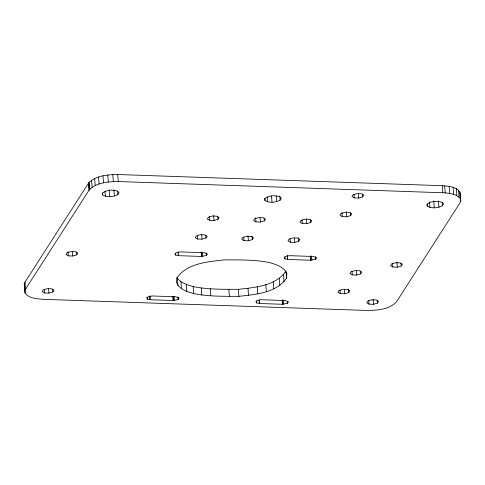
<?xml version="1.0" encoding="UTF-8"?>
<svg xmlns="http://www.w3.org/2000/svg" width="485" height="485" viewBox="0 0 485 485"><rect width="100%" height="100%" fill="white"/><g stroke="black" fill="none" stroke-linecap="round" stroke-linejoin="round"><path stroke-width="0.73" d="M286.932 274.322C284.677 266.926 276.226 264.574 269.618 262.609C254.77 259.578 239.481 259.93 224.391 259.869C208.065 261.748 186.78 263.149 176.789 278.141L176.37 281.888C178.625 289.284 187.071 291.637 193.679 293.595C208.532 296.632 223.815 296.28 238.905 296.341C255.231 294.462 276.523 293.061 286.508 278.069L286.823 272.922M24.25 284.107L24.99 282.149L88.567 183.075C95.751 175.406 107.755 174.679 117.746 174.527L442.284 185.694L442.793 192.757C448.904 193.194 456.561 193.533 460.447 198.983L460.75 200.893L460.01 202.851L396.433 301.925C389.249 309.594 377.245 310.321 367.254 310.473L42.716 299.306C36.811 298.76 28.93 298.53 25.093 293.031L24.25 284.107L24.456 285.38M24.79 291.121L25.529 289.163L89.107 190.09L88.567 183.075M89.107 190.09C96.291 182.421 108.3 181.693 118.285 181.542L442.793 192.757M52.895 291.976L54.041 290.188L51.713 288.811L47.281 288.66L43.329 289.818L42.183 291.606L44.511 292.976L48.943 293.128L52.895 291.976L52.677 289.169M76.703 254.867L77.849 253.079L75.527 251.709L71.089 251.557L67.142 252.709L65.996 254.498L68.318 255.874L72.756 256.025L76.703 254.867L76.491 252.061M117.861 194.6L119.043 192.757L117.57 191.12C112.672 189.593 106.633 189.702 102.553 193.133L102.711 194.946C107.276 197.686 113.26 196.886 117.861 194.6L117.594 191.096M149.907 296.074L150.083 299.724L173.266 300.524L173.084 296.875M201.305 252.115L201.542 256.462L178.359 255.668L178.177 252.018M205.986 238.014L207.131 236.225L204.809 234.855L200.372 234.698L196.425 235.856L195.279 237.644L197.601 239.02L202.039 239.172L205.986 238.014L205.767 235.207M217.983 219.323L219.129 217.535L216.807 216.158L212.369 216.007L208.423 217.165L207.271 218.953L209.599 220.323L214.03 220.475L217.983 219.323L217.765 216.516M173.357 300.379L178.122 299.609L179.165 297.984L175.667 296.784L152.484 295.983L149.331 296.293L146.646 297.693L147.458 299.215L150.174 299.584M201.633 256.322L206.398 255.546L207.435 253.928L203.936 252.727L180.76 251.927L177.607 252.236L174.921 253.637L175.728 255.158L178.45 255.522M252.352 239.608L253.497 237.82L251.169 236.45L246.738 236.298L242.785 237.45L241.639 239.238L243.967 240.615L248.399 240.766L252.352 239.608L252.079 236.104M264.343 220.917L265.489 219.129L263.167 217.753L258.729 217.601L254.783 218.759L253.637 220.548L255.959 221.918L260.396 222.075L264.343 220.917L264.131 218.111M280.13 200.184L281.318 198.341L279.839 196.704C274.94 195.176 268.902 195.285 264.828 198.717L264.98 200.529C269.545 203.27 275.529 202.469 280.13 200.184L279.809 195.976M298.712 241.203L299.857 239.414L297.535 238.044L293.098 237.892L289.151 239.05L288.005 240.833L290.327 242.209L294.765 242.361L298.712 241.203L298.439 237.698M310.709 222.512L311.855 220.723L309.527 219.353L305.095 219.196L301.149 220.354L299.997 222.142L302.325 223.518L306.756 223.67L310.709 222.512L310.491 219.705M282.312 299.93L282.543 304.283L259.36 303.483L259.184 299.833M310.636 256.571L310.818 260.221L287.635 259.426L287.453 255.777M176.892 277.25C180.111 282.961 187.283 284.756 193.139 286.58C207.992 289.618 223.276 289.266 238.365 289.327C254.692 287.447 275.983 286.047 285.968 271.054M282.634 304.137L287.399 303.367L288.442 301.743L284.944 300.542L261.761 299.748L258.608 300.057L255.922 301.458L256.735 302.979L259.451 303.343M310.909 260.081L315.674 259.311L316.711 257.687L313.213 256.486L290.036 255.686L286.884 255.995L284.198 257.396L285.004 258.917L287.726 259.281M350.679 215.601L351.831 213.812L349.503 212.436L345.071 212.285L341.119 213.442L339.973 215.231L342.301 216.601L346.733 216.759L350.679 215.601L350.467 212.794M362.677 196.904L363.823 195.122L361.501 193.745L357.063 193.594L353.116 194.752L351.971 196.54L354.292 197.91L358.73 198.062L362.677 196.904L362.465 194.103M348.66 292.594L349.806 290.806L347.478 289.436L343.047 289.284L339.094 290.442L337.948 292.231L340.276 293.601L344.708 293.752L348.66 292.594L348.388 289.09M360.652 273.904L361.798 272.115L359.476 270.745L355.038 270.594L351.091 271.745L349.946 273.534L352.268 274.91L356.705 275.062L360.652 273.904L360.44 271.097M442.284 185.694C448.188 186.24 456.07 186.47 459.907 191.969L460.75 200.893M377.433 303.137L378.579 301.349L376.257 299.979L371.819 299.827L367.872 300.985L366.721 302.773L369.049 304.143L373.486 304.295L377.433 303.137L377.215 300.336M401.24 266.035L402.392 264.246L400.064 262.876L395.633 262.718L391.68 263.876L390.534 265.665L392.862 267.041L397.294 267.193L401.24 266.035L401.028 263.228M442.405 205.767L443.587 203.924L442.108 202.287C437.209 200.76 431.171 200.869 427.097 204.3L427.249 206.113C431.814 208.853 437.803 208.053 442.405 205.767L442.132 202.257M459.907 191.969L460.447 198.983M458.567 190.193L459.107 197.207M456.258 188.629L456.797 195.643M453.075 187.343L453.614 194.358M449.158 186.398L449.698 193.412M444.678 185.828L445.218 192.842M438.452 200.917L438.937 207.234M433.748 200.838L434.287 207.859M429.498 201.827L429.928 207.441M427.085 204.009L427.249 206.113M396.918 262.282L397.294 267.193M392.589 263.531L392.862 267.041M373.104 299.384L373.486 304.295M368.776 300.633L369.049 304.143M358.354 193.151L358.73 198.062M354.026 194.406L354.292 197.91M356.329 270.151L356.705 275.062M352.001 271.4L352.268 274.91M346.357 211.848L346.733 216.759M341.974 212.394L342.301 216.601M344.386 289.545L344.708 293.752M340.003 290.091L340.276 293.601M315.456 256.504L315.674 259.311M311.552 256.001L311.879 260.215M310.491 256.013L310.818 260.221M306.381 218.759L306.756 223.67M302.052 220.008L302.325 223.518M294.437 238.153L294.765 242.361M290.06 238.699L290.327 242.209M287.362 255.916L287.635 259.426M284.847 256.814L285.004 258.917M286.023 271.758L286.508 278.069M287.235 301.264L287.399 303.367M283.555 274.813L284.095 281.833M276.232 196.037L276.668 201.651M283.337 300.761L283.604 304.271M282.221 300.076L282.543 304.283M279.257 278.426L279.796 285.447M271.527 195.958L272.018 202.275M267.284 196.946L267.659 201.857M273.255 281.736L273.795 288.751M264.816 198.426L264.98 200.529M265.816 284.586L266.362 291.606M260.075 217.862L260.396 222.075M255.637 217.71L255.959 221.918M259.251 302.082L259.36 303.483M257.274 286.865L257.814 293.88M256.571 300.87L256.735 302.979M248.023 235.856L248.399 240.766M247.987 288.472L248.526 295.486M243.694 237.104L243.967 240.615M238.365 289.327L238.905 296.341M228.835 289.399L229.375 296.414M213.655 215.564L214.03 220.475M209.326 216.819L209.599 220.323M210.29 288.763L210.829 295.777M206.18 252.74L206.398 255.546M201.657 234.261L202.039 239.172M202.275 252.242L202.603 256.45M201.214 252.255L201.542 256.462M197.334 235.51L197.601 239.02M201.269 288.048L201.808 295.068M193.139 286.58L193.679 293.595M186.27 284.422L186.81 291.436M180.947 281.67L181.487 288.684M178.25 254.261L178.359 255.668M175.57 253.055L175.728 255.158M177.419 278.438L177.959 285.453M177.904 296.802L178.122 299.609M174.006 296.299L174.327 300.512M172.939 296.311L173.266 300.524M149.816 296.22L150.029 299.021M147.294 297.111L147.458 299.215M117.746 174.527L118.285 181.542M112.793 174.564L113.338 181.578M113.908 189.75L114.393 196.067M109.204 189.671L109.743 196.692M107.797 175.012L108.337 182.027M105.009 191.363L105.39 196.273M102.978 175.843L103.517 182.857M102.547 192.842L102.711 194.946M98.534 177.025L99.073 184.039M94.672 178.51L95.212 185.525M91.556 180.226L92.095 187.24M89.319 182.105L89.858 189.12M88.694 183.081L89.234 190.096M72.435 251.818L72.756 256.025M67.997 251.66L68.318 255.874M48.567 288.217L48.943 293.128M44.238 289.472L44.511 292.976M24.99 282.149L25.529 289.163M24.608 286.72L25.093 293.031"/></g></svg>
